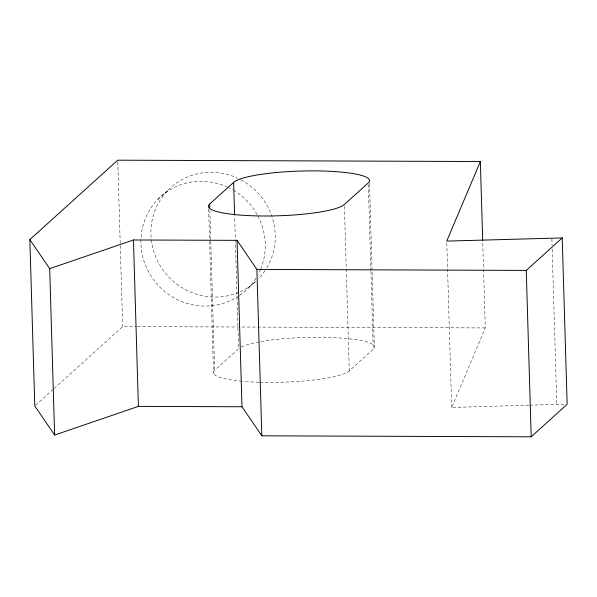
<?xml version="1.0" encoding="UTF-8"?>
<svg xmlns="http://www.w3.org/2000/svg" width="597" height="597" viewBox="0 0 597 597"><rect width="100%" height="100%" fill="white"/><g stroke="black" fill="none" stroke-linecap="round" stroke-linejoin="round"><path stroke-width="0.45" stroke-dasharray="2.98 2.24" d="M528.882 405.139L451.668 407.505L485.286 327.925L482.719 241.472M157.832 199.405L167.817 190.383M35.484 405.37L53.476 389.11M54.17 388.483L122.683 326.589L136.653 326.641M248.359 287.978L255.68 281.359M241.986 381.214A68.61 11.559 -1.7 0 1 214.599 370.416L238.576 348.76L234.628 215.823M259.829 382.244A68.61 11.559 -1.7 0 0 349.282 370.909L373.252 349.252L370.938 271.165M529.815 405.117L565.426 404.318M137.579 326.641L485.286 327.925M551.882 238.822L552.068 245.33M552.18 249.046L556.792 404.288M446.787 242.964L451.668 407.505M369.491 183.525L374.319 346.208M368.371 184.712L370.909 270.24M344.402 206.368L349.282 370.909M209.853 210.525L210.741 240.27M210.763 241.195L214.599 370.416M208.651 208.92L209.592 240.524M209.622 241.457L213.539 373.461M117.796 162.048L120.251 244.785M120.281 245.71L122.683 326.589M255.8 281.426A63.334 61.237 47.9 0 1 239.404 292.052M238.584 292.411A63.334 61.237 47.9 0 1 150.892 233.076A63.334 61.237 47.9 0 1 237.688 178.219M240.964 179.861A63.334 61.237 47.9 0 1 265.561 269.889M265.068 270.635A63.334 61.237 47.9 0 1 258.344 278.956M238.785 295.963A63.334 61.237 47.9 0 1 141.28 248.434A63.334 61.237 47.9 0 1 226.86 186.861M227.696 187.242A63.334 61.237 47.9 0 1 232.569 189.764M233.352 190.227A63.334 61.237 47.9 0 1 257.367 215.069M257.8 215.875A63.334 61.237 47.9 0 1 260.904 268.62M260.561 269.456A63.334 61.237 47.9 0 1 258.27 274.314M256.053 278.157A63.334 61.237 47.9 0 1 239.524 295.463M258.934 382.222A68.61 11.559 -1.7 0 1 242.86 381.289M241.263 347.014A68.61 11.559 -1.7 0 1 259.941 341.753M260.844 341.588A68.61 11.559 -1.7 0 1 340.118 337.999A68.61 11.559 -1.7 0 1 373.252 349.252"/><path stroke-width="0.9" d="M54.626 435.056L34.79 405.99L29.85 239.591L117.743 160.19L480.346 161.526L446.735 241.098L562.21 237.927L567.15 404.326L531.196 436.81L261.829 435.817L241.994 406.758L237.054 240.352L133.452 239.972L49.693 268.657L54.626 435.056L138.392 406.378L241.994 406.758M209.666 204.017L233.636 182.361A68.61 11.559 -1.7 0 1 313.962 170.876A68.61 11.559 -1.7 0 1 368.319 182.854L344.342 204.51A68.61 11.559 -1.7 0 1 264.023 215.995A68.61 11.559 -1.7 0 1 209.666 204.017L209.771 207.734M237.054 240.352L256.889 269.419L526.255 270.411L562.21 237.927M29.85 239.591L49.693 268.657M526.255 270.411L531.196 436.81M480.346 161.526L482.689 240.539M256.889 269.419L261.829 435.817M233.636 182.361L234.599 214.898M133.452 239.972L138.392 406.378"/></g></svg>
